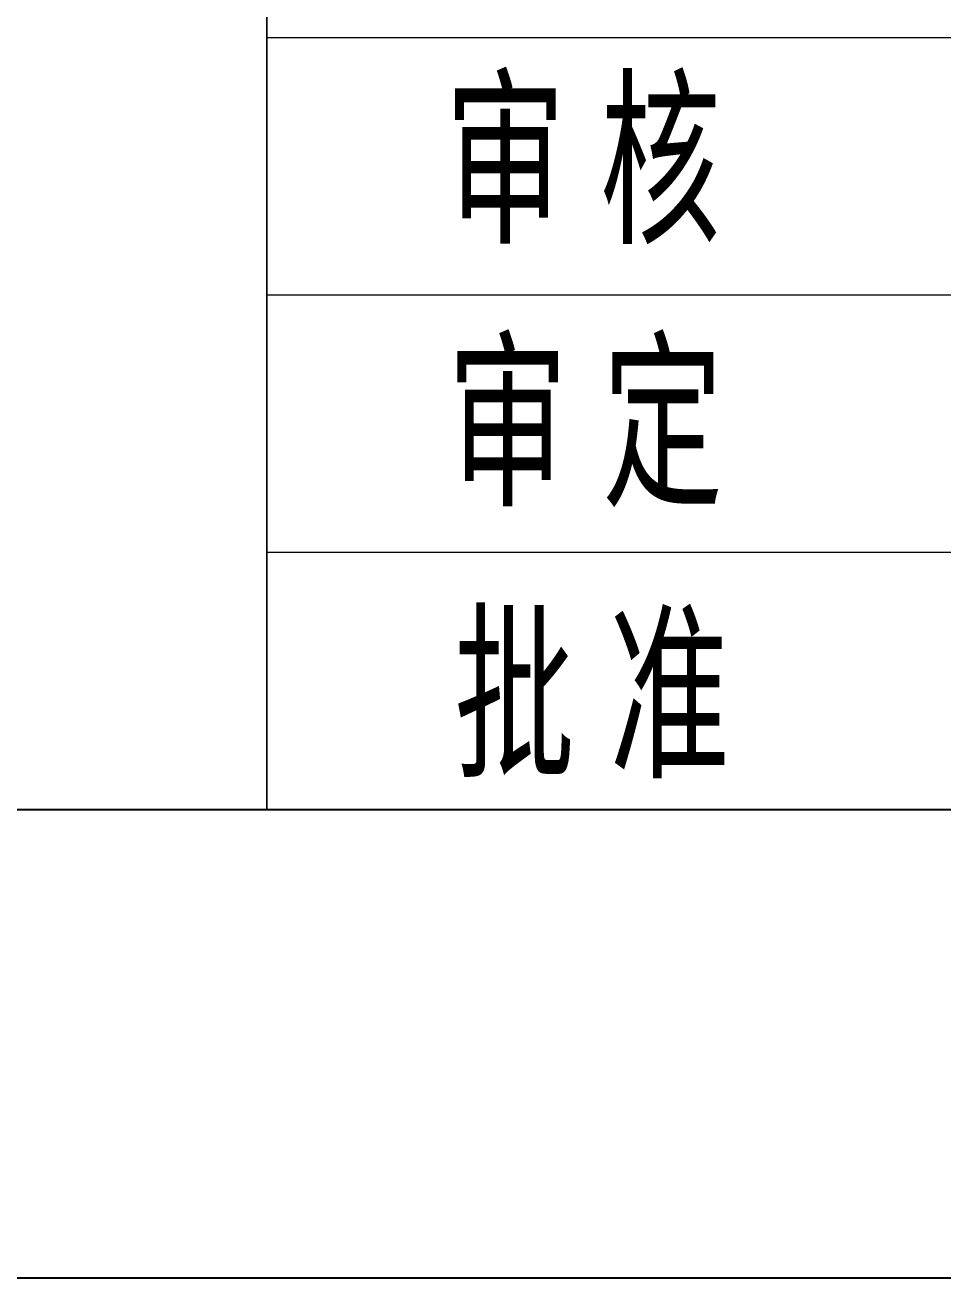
# Model space of a CAD drawing. Header units: millimetres. Extents: x 0 to 594, y 0 to 420.
# Drawn here: x 398.83 to 418.44, y 0 to 26.77 of the extents above; entities that cross this region are included whole.
import ezdxf

# ---------------------------------------------------------------- set-up
doc = ezdxf.new("R2010")
doc.units = ezdxf.units.MM
doc.header["$MEASUREMENT"] = 0
doc.linetypes.add('XKITLINE00', pattern=[0])
doc.styles.add('STYLE_2', font='arial.ttf', dxfattribs={"height": 0.2})

# ---------------------------------------------------------------- blocks, each defined once
blk = doc.blocks.new('*D0')
at = {"color": 0, "linetype": 'XKITLINE00'}
blk.add_line((584, 10), (25, 10), dxfattribs=at)
at = {"color": 1, "linetype": 'XKITLINE00'}
blk.add_line((0, 0), (594, 0), dxfattribs=at)

msp = doc.modelspace()

# ---------------------------------------------------------------- linework, layer by layer
at = {"color": 0, "linetype": 'XKITLINE00', "lineweight": 0}
for p, q in [((404, 10), (404, 56.5)), ((404, 10), (404, 56.5)), ((404, 56), (404, 10)), ((404, 10), (584, 10)), ((584, 10), (404, 10)), ((474.5, 10), (404, 10))]:
    msp.add_line(p, q, dxfattribs=at)
at = {"color": 1, "linetype": 'XKITLINE00', "lineweight": 0}
for p, q in [((474.5, 26.5), (404, 26.5)), ((474.5, 21), (404, 21)), ((474.5, 15.5), (404, 15.5))]:
    msp.add_line(p, q, dxfattribs=at)

# ---------------------------------------------------------------- block references
msp.add_blockref('*D0', (0, 0))

# ---------------------------------------------------------------- texts
at = {"color": 3, "lineweight": 0, "style": 'STYLE_2', "width": 0.63}
for s, p in [('审 核', (407.805, 22.417)), ('审 定', (407.857, 16.807)), ('批 准', (408, 11))]:
    msp.add_text(s, height=3, dxfattribs=at).set_placement(p)

doc.saveas('drawing.dxf')
